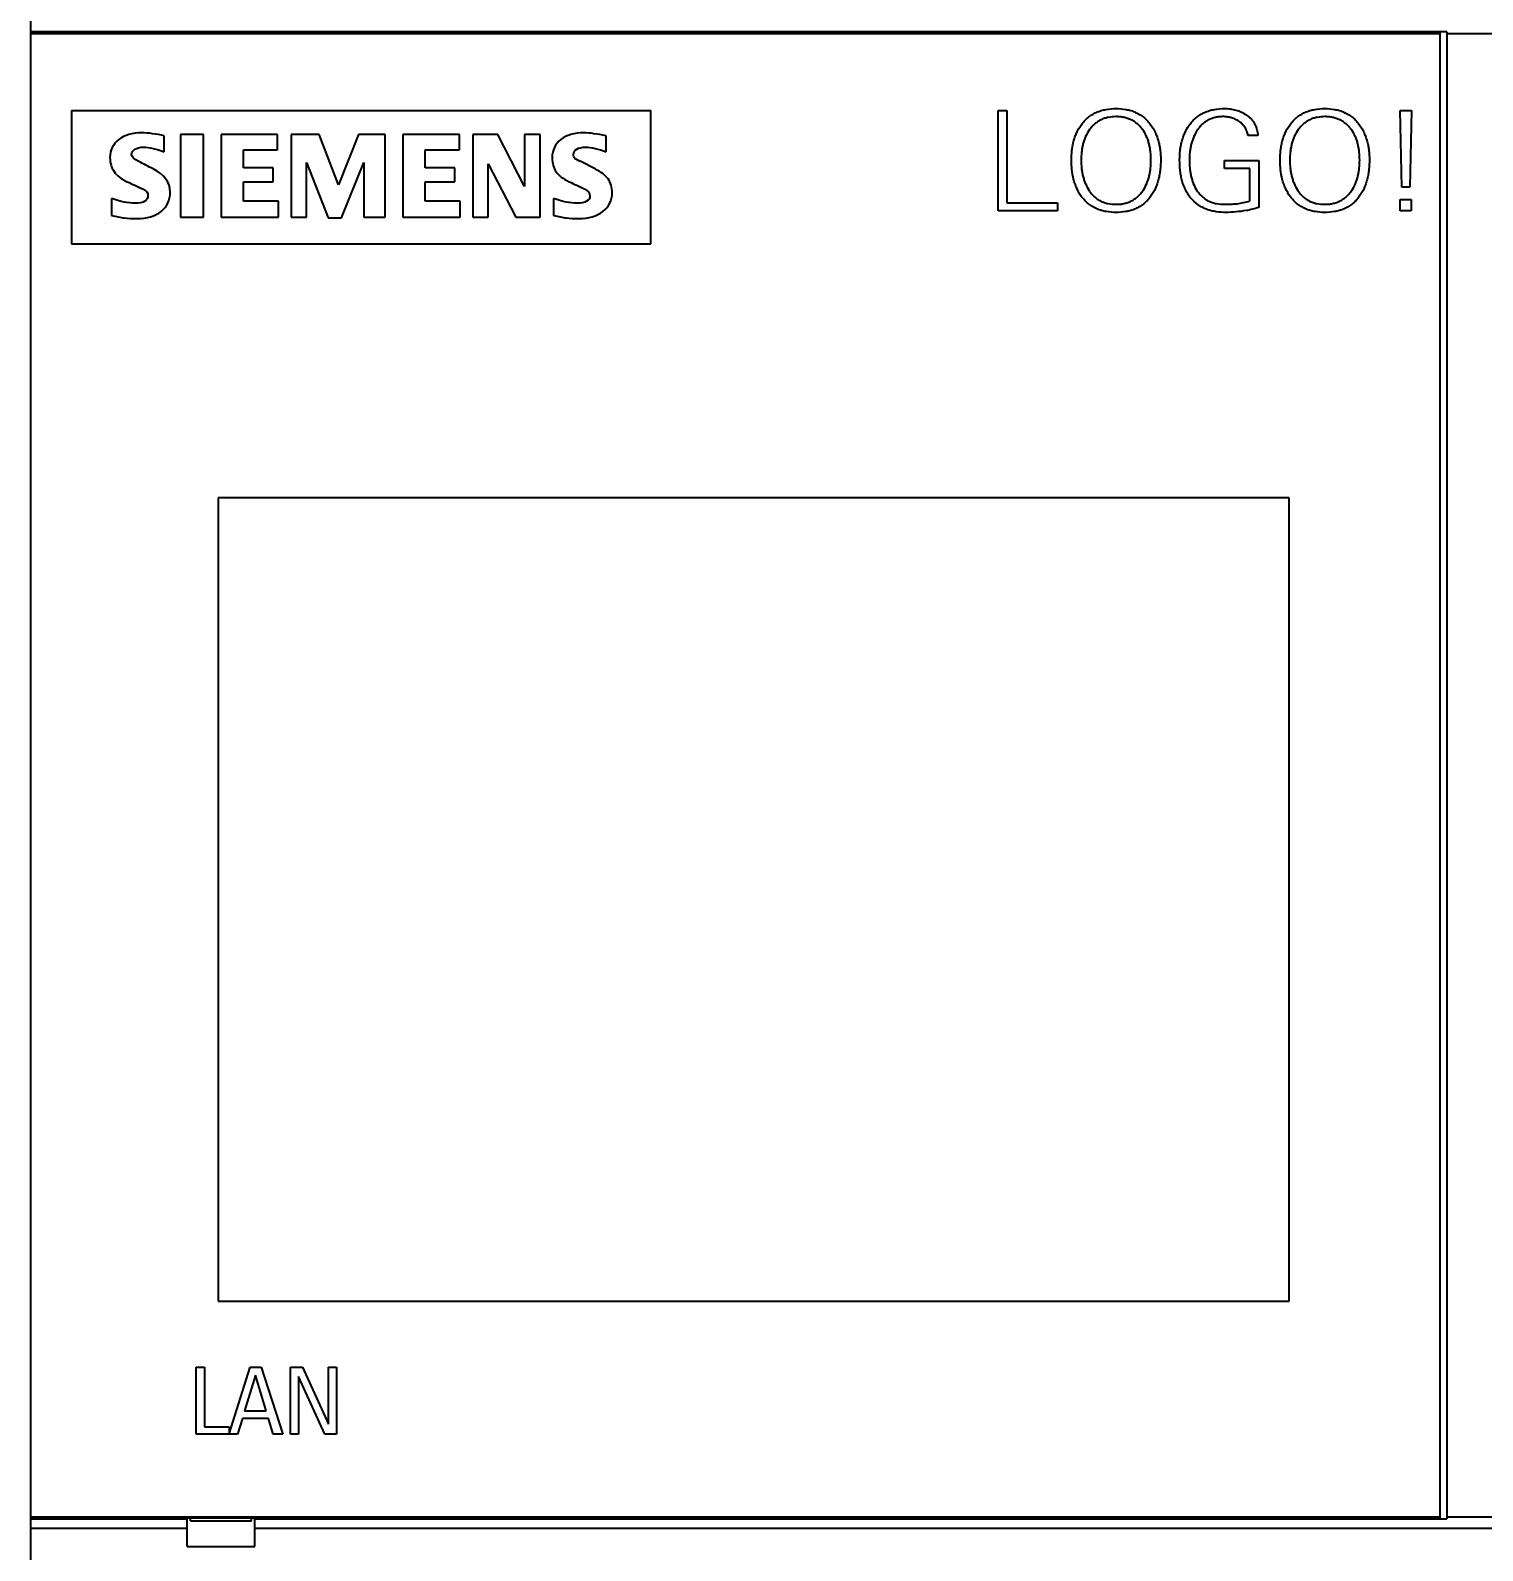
# Model space of a CAD drawing. Extents: x 0 to 420, y 0 to 297.
# Drawn here: x 92.61 to 135.98, y 168.32 to 213.71 of the extents above; entities that cross this region are included whole.
import ezdxf

# ---------------------------------------------------------------- set-up
doc = ezdxf.new("R2010")
doc.units = 0
doc.header["$LTSCALE"] = 23.1
for name, color, linetype in [('10000_FRONT', 7, 'CONTINUOUS'), ('10100_DIM_FRONT', 7, 'CONTINUOUS'), ('10500_FRONT_LABELING', 7, 'CONTINUOUS')]:
    doc.layers.add(name, color=color, linetype=linetype)
doc.styles.get("Standard").update_dxf_attribs({"font": 'txt', "width": 0.8})
doc.dimstyles.new('DIMSTYLE_1', dxfattribs={"dimtxt": 3.5, "dimasz": 3.5, "dimexe": 0.18, "dimexo": 0.0625, "dimgap": 0.09, "dimtad": 1, "dimtxsty": 'STANDARD', "dimcen": 0.09, "dimazin": 3, "dimtp": 0.05, "dimtm": 0.05, "dimtfac": 1, "dimtofl": 0, "dimtmove": 0, "dimatfit": 3, "dimtolj": 1})

# ---------------------------------------------------------------- blocks, each defined once
blk = doc.blocks.new('*D0')
at = {"layer": '10100_DIM_FRONT', "linetype": 'CONTINUOUS'}
for p, q in [((92.606992, 191.467691), (92.606992, 134.051649)), ((164.106992, 151.955098), (164.106992, 134.051649)), ((92.606992, 136.051649), (128.356992, 136.051649)), ((164.106992, 136.051649), (128.356992, 136.051649))]:
    blk.add_line(p, q, dxfattribs=at)
for points in [[(96.106992, 136.551649), (92.606992, 136.051649), (96.106992, 135.551649)], [(160.606992, 135.551649), (164.106992, 136.051649), (160.606992, 136.551649)]]:
    blk.add_solid(points, dxfattribs=at)
at = {"layer": '10100_DIM_FRONT', "linetype": 'CONTINUOUS', "width": 0.660714}
blk.add_text('71,5', height=3.5, dxfattribs=at).set_placement((124.913176, 136.926649))

msp = doc.modelspace()

# ---------------------------------------------------------------- linework, layer by layer
at = {"layer": '10000_FRONT', "color": 7, "linetype": 'CONTINUOUS'}
for p, q in [((92.607, 236.469), (92.607, 146.469)), ((134.907, 213.672), (92.607, 213.672)), ((134.707, 213.663), (92.607, 213.663)), ((92.607, 213.616), (134.707, 213.616)), ((134.707, 169.274), (134.707, 213.663)), ((134.907, 213.672), (134.907, 169.266)), ((134.907, 213.616), (164.107, 213.616)), ((93.833, 211.324), (93.833, 207.339)), ((93.833, 211.324), (111.133, 211.324)), ((111.133, 207.339), (111.133, 211.324)), ((93.833, 207.339), (111.133, 207.339)), ((98.214, 199.751), (98.214, 175.766)), ((130.199, 199.751), (98.214, 199.751)), ((130.199, 175.766), (130.199, 199.751)), ((98.214, 175.766), (130.199, 175.766)), ((92.607, 169.321), (134.707, 169.321)), ((92.607, 169.274), (97.289, 169.274)), ((92.607, 169.266), (97.289, 169.266)), ((92.607, 168.988), (97.289, 168.988)), ((97.289, 168.441), (97.289, 169.287)), ((99.307, 169.287), (97.289, 169.287)), ((97.389, 169.201), (97.389, 169.287)), ((97.389, 169.201), (99.207, 169.201)), ((99.207, 169.201), (99.207, 169.287)), ((99.307, 169.274), (99.307, 169.287)), ((99.307, 169.266), (99.307, 169.274)), ((99.307, 169.274), (134.707, 169.274)), ((99.307, 168.441), (99.307, 169.266)), ((99.307, 169.266), (134.907, 169.266)), ((99.307, 168.988), (164.107, 168.988)), ((134.907, 169.321), (164.107, 169.321)), ((97.289, 168.441), (99.307, 168.441))]:
    msp.add_line(p, q, dxfattribs=at)
at = {"layer": '10500_FRONT_LABELING', "color": 7, "linetype": 'CONTINUOUS'}
for p, q in [((121.507, 208.319), (121.507, 211.319)), ((121.507, 211.319), (121.773, 211.319)), ((121.773, 211.319), (121.773, 208.56)), ((133.569, 209.029), (133.519, 211.319)), ((133.519, 211.319), (133.856, 211.319)), ((133.856, 211.319), (133.802, 209.029)), ((96.604, 210.083), (96.604, 210.563)), ((97.089, 210.607), (97.089, 208.138)), ((97.776, 210.607), (97.089, 210.607)), ((97.776, 208.138), (97.776, 210.607)), ((98.309, 210.607), (98.309, 208.138)), ((99.991, 210.607), (98.309, 210.607)), ((99.991, 210.15), (99.991, 210.607)), ((100.393, 210.607), (100.393, 208.138)), ((101.232, 210.607), (100.393, 210.607)), ((101.805, 209.097), (101.232, 210.607)), ((102.404, 210.607), (101.805, 209.097)), ((103.202, 210.607), (102.404, 210.607)), ((103.202, 208.138), (103.202, 210.607)), ((103.734, 210.607), (103.734, 208.138)), ((105.418, 210.607), (103.734, 210.607)), ((105.418, 210.15), (105.418, 210.607)), ((105.818, 210.607), (105.818, 208.138)), ((106.569, 210.607), (105.818, 210.607)), ((107.367, 209.051), (106.569, 210.607)), ((107.367, 210.607), (107.367, 209.051)), ((107.831, 210.607), (107.367, 210.607)), ((107.831, 208.138), (107.831, 210.607)), ((109.806, 210.083), (109.806, 210.563)), ((129.269, 210.575), (128.97, 210.575)), ((98.97, 209.604), (98.97, 210.15)), ((98.97, 210.15), (99.991, 210.15)), ((100.857, 208.138), (100.857, 209.767)), ((100.857, 209.767), (101.498, 208.116)), ((101.894, 208.116), (102.561, 209.767)), ((102.561, 209.767), (102.561, 208.138)), ((104.401, 209.604), (104.401, 210.15)), ((104.401, 210.15), (105.418, 210.15)), ((109.472, 209.576), (109.05, 209.795)), ((128.272, 209.586), (128.272, 209.827)), ((128.272, 209.827), (129.29, 209.827)), ((129.29, 209.827), (129.29, 208.423)), ((99.856, 209.604), (98.97, 209.604)), ((99.856, 209.192), (99.856, 209.604)), ((105.287, 209.604), (104.401, 209.604)), ((105.287, 209.192), (105.287, 209.604)), ((106.283, 208.138), (106.283, 209.722)), ((106.283, 209.722), (107.101, 208.138)), ((129.024, 209.586), (128.272, 209.586)), ((129.024, 208.618), (129.024, 209.586)), ((98.97, 208.617), (98.97, 209.192)), ((98.97, 209.192), (99.856, 209.192)), ((104.401, 208.617), (104.401, 209.192)), ((104.401, 209.192), (105.287, 209.192)), ((133.802, 209.029), (133.569, 209.029)), ((95.03, 208.69), (95.03, 208.188)), ((100.013, 208.617), (98.97, 208.617)), ((100.013, 208.138), (100.013, 208.617)), ((105.438, 208.617), (104.401, 208.617)), ((105.438, 208.138), (105.438, 208.617)), ((108.232, 208.69), (108.232, 208.188)), ((121.773, 208.56), (123.285, 208.56)), ((123.285, 208.56), (123.285, 208.319)), ((133.519, 208.319), (133.519, 208.664)), ((133.519, 208.664), (133.848, 208.664)), ((133.848, 208.664), (133.848, 208.319)), ((97.089, 208.138), (97.776, 208.138)), ((98.309, 208.138), (100.013, 208.138)), ((100.393, 208.138), (100.857, 208.138)), ((101.498, 208.116), (101.894, 208.116)), ((102.561, 208.138), (103.202, 208.138)), ((103.734, 208.138), (105.438, 208.138)), ((105.818, 208.138), (106.283, 208.138)), ((107.101, 208.138), (107.831, 208.138)), ((123.285, 208.319), (121.507, 208.319)), ((133.848, 208.319), (133.519, 208.319)), ((97.557, 171.789), (97.557, 173.789)), ((97.557, 173.789), (97.811, 173.789)), ((97.811, 173.789), (97.811, 172.01)), ((98.545, 171.806), (99.172, 173.789)), ((99.327, 173.554), (99.004, 172.486)), ((99.172, 173.789), (99.496, 173.789)), ((99.648, 172.486), (99.327, 173.554)), ((99.496, 173.789), (100.146, 171.789)), ((100.376, 171.789), (100.376, 173.789)), ((100.376, 173.789), (100.735, 173.789)), ((100.614, 173.518), (100.614, 171.789)), ((101.397, 171.789), (100.614, 173.518)), ((100.735, 173.789), (101.507, 172.087)), ((101.507, 172.087), (101.507, 173.789)), ((101.507, 173.789), (101.745, 173.789)), ((101.745, 173.789), (101.745, 171.789)), ((98.943, 172.264), (98.796, 171.789)), ((99.717, 172.264), (98.943, 172.264)), ((99.004, 172.486), (99.648, 172.486)), ((99.861, 171.789), (99.717, 172.264)), ((98.796, 171.789), (97.557, 171.789)), ((97.811, 172.01), (98.545, 172.01)), ((98.545, 172.01), (98.545, 171.806)), ((100.146, 171.789), (99.861, 171.789)), ((100.614, 171.789), (100.376, 171.789)), ((101.745, 171.789), (101.397, 171.789))]:
    msp.add_line(p, q, dxfattribs=at)
for points, knots in [([(123.984, 210.882), (124.013, 210.924), (124.044, 210.963), (124.112, 211.037), (124.148, 211.072), (124.206, 211.12), (124.226, 211.135), (124.267, 211.165), (124.288, 211.179), (124.352, 211.219), (124.396, 211.243), (124.488, 211.283), (124.535, 211.301), (124.608, 211.323), (124.632, 211.33), (124.681, 211.341), (124.706, 211.346), (124.829, 211.369), (124.929, 211.377), (125.031, 211.377)], [0, 0, 0, 0, 0.125, 0.125, 0.25, 0.25, 0.3125, 0.3125, 0.375, 0.375, 0.5, 0.5, 0.625, 0.625, 0.6875, 0.6875, 0.75, 0.75, 1, 1, 1, 1]), ([(125.031, 211.136), (124.954, 211.136), (124.878, 211.129), (124.766, 211.107), (124.729, 211.098), (124.674, 211.08), (124.656, 211.074), (124.62, 211.059), (124.603, 211.052), (124.551, 211.028), (124.518, 211.009), (124.47, 210.978), (124.454, 210.967), (124.423, 210.944), (124.408, 210.932), (124.364, 210.895), (124.337, 210.868), (124.286, 210.812), (124.262, 210.782), (124.239, 210.751)], [0, 0, 0, 0, 0.25, 0.25, 0.375, 0.375, 0.4375, 0.4375, 0.5, 0.5, 0.625, 0.625, 0.6875, 0.6875, 0.75, 0.75, 0.875, 0.875, 1, 1, 1, 1]), ([(125.031, 211.377), (125.131, 211.377), (125.23, 211.369), (125.376, 211.342), (125.424, 211.331), (125.496, 211.309), (125.52, 211.301), (125.567, 211.284), (125.59, 211.274), (125.705, 211.223), (125.79, 211.171), (125.887, 211.091), (125.906, 211.074), (125.942, 211.039), (125.96, 211.021), (126.011, 210.966), (126.042, 210.926), (126.071, 210.885)], [0, 0, 0, 0, 0.25, 0.25, 0.375, 0.375, 0.4375, 0.4375, 0.5, 0.5, 0.75, 0.75, 0.8125, 0.8125, 0.875, 0.875, 1, 1, 1, 1]), ([(125.823, 210.749), (125.801, 210.78), (125.777, 210.81), (125.725, 210.866), (125.698, 210.893), (125.655, 210.93), (125.64, 210.942), (125.609, 210.965), (125.593, 210.977), (125.545, 211.008), (125.511, 211.027), (125.443, 211.059), (125.407, 211.073), (125.353, 211.091), (125.334, 211.097), (125.297, 211.106), (125.278, 211.111), (125.222, 211.122), (125.184, 211.127), (125.107, 211.134), (125.069, 211.136), (125.031, 211.136)], [0, 0, 0, 0, 0.125, 0.125, 0.25, 0.25, 0.3125, 0.3125, 0.375, 0.375, 0.5, 0.5, 0.625, 0.625, 0.6875, 0.6875, 0.75, 0.75, 0.875, 0.875, 1, 1, 1, 1]), ([(127.216, 210.882), (127.246, 210.924), (127.277, 210.963), (127.345, 211.037), (127.381, 211.072), (127.439, 211.12), (127.459, 211.135), (127.5, 211.165), (127.521, 211.179), (127.585, 211.219), (127.629, 211.243), (127.721, 211.283), (127.768, 211.301), (127.84, 211.323), (127.865, 211.33), (127.914, 211.341), (127.939, 211.346), (128.062, 211.369), (128.162, 211.377), (128.263, 211.377)], [0, 0, 0, 0, 0.125, 0.125, 0.25, 0.25, 0.3125, 0.3125, 0.375, 0.375, 0.5, 0.5, 0.625, 0.625, 0.6875, 0.6875, 0.75, 0.75, 1, 1, 1, 1]), ([(128.222, 211.136), (128.185, 211.136), (128.148, 211.134), (128.075, 211.127), (128.039, 211.122), (127.985, 211.11), (127.967, 211.106), (127.931, 211.096), (127.914, 211.09), (127.861, 211.072), (127.827, 211.058), (127.762, 211.025), (127.731, 211.006), (127.686, 210.975), (127.671, 210.964), (127.642, 210.941), (127.628, 210.929), (127.587, 210.891), (127.562, 210.865), (127.514, 210.809), (127.491, 210.78), (127.47, 210.749)], [0, 0, 0, 0, 0.125, 0.125, 0.25, 0.25, 0.3125, 0.3125, 0.375, 0.375, 0.5, 0.5, 0.625, 0.625, 0.6875, 0.6875, 0.75, 0.75, 0.875, 0.875, 1, 1, 1, 1]), ([(128.669, 211.017), (128.635, 211.037), (128.601, 211.055), (128.528, 211.085), (128.491, 211.098), (128.434, 211.112), (128.415, 211.117), (128.377, 211.124), (128.319, 211.133), (128.261, 211.136), (128.222, 211.136)], [0, 0, 0, 0, 0.25, 0.25, 0.5, 0.5, 0.625, 0.625, 0.75, 1, 1, 1, 1]), ([(128.263, 211.377), (128.322, 211.377), (128.38, 211.374), (128.466, 211.363), (128.495, 211.359), (128.552, 211.348), (128.581, 211.341), (128.637, 211.326), (128.665, 211.317), (128.719, 211.297), (128.746, 211.286), (128.824, 211.25), (128.875, 211.221), (128.922, 211.188)], [0, 0, 0, 0, 0.25, 0.25, 0.375, 0.375, 0.5, 0.5, 0.625, 0.625, 0.75, 0.75, 1, 1, 1, 1]), ([(128.922, 211.188), (128.973, 211.153), (129.019, 211.113), (129.071, 211.057), (129.081, 211.045), (129.1, 211.022), (129.109, 211.01), (129.136, 210.973), (129.152, 210.948), (129.174, 210.908), (129.181, 210.895), (129.194, 210.867), (129.2, 210.853), (129.218, 210.811), (129.227, 210.782), (129.252, 210.695), (129.263, 210.636), (129.269, 210.575)], [0, 0, 0, 0, 0.25, 0.25, 0.3125, 0.3125, 0.375, 0.375, 0.5, 0.5, 0.5625, 0.5625, 0.625, 0.625, 0.75, 0.75, 1, 1, 1, 1]), ([(130.216, 210.882), (130.246, 210.924), (130.277, 210.963), (130.345, 211.037), (130.381, 211.072), (130.439, 211.12), (130.459, 211.135), (130.5, 211.165), (130.521, 211.179), (130.585, 211.219), (130.629, 211.243), (130.721, 211.283), (130.768, 211.301), (130.84, 211.323), (130.865, 211.33), (130.914, 211.341), (130.939, 211.346), (131.062, 211.369), (131.162, 211.377), (131.263, 211.377)], [0, 0, 0, 0, 0.125, 0.125, 0.25, 0.25, 0.3125, 0.3125, 0.375, 0.375, 0.5, 0.5, 0.625, 0.625, 0.6875, 0.6875, 0.75, 0.75, 1, 1, 1, 1]), ([(131.263, 211.136), (131.186, 211.136), (131.111, 211.129), (130.999, 211.107), (130.962, 211.098), (130.907, 211.08), (130.889, 211.074), (130.853, 211.059), (130.835, 211.052), (130.784, 211.028), (130.751, 211.009), (130.703, 210.978), (130.687, 210.967), (130.656, 210.944), (130.641, 210.932), (130.597, 210.895), (130.57, 210.868), (130.518, 210.812), (130.494, 210.782), (130.472, 210.751)], [0, 0, 0, 0, 0.25, 0.25, 0.375, 0.375, 0.4375, 0.4375, 0.5, 0.5, 0.625, 0.625, 0.6875, 0.6875, 0.75, 0.75, 0.875, 0.875, 1, 1, 1, 1]), ([(131.263, 211.377), (131.364, 211.377), (131.463, 211.369), (131.609, 211.342), (131.657, 211.331), (131.729, 211.309), (131.752, 211.301), (131.8, 211.284), (131.823, 211.274), (131.938, 211.223), (132.023, 211.171), (132.12, 211.091), (132.138, 211.074), (132.175, 211.039), (132.193, 211.021), (132.243, 210.966), (132.275, 210.926), (132.304, 210.885)], [0, 0, 0, 0, 0.25, 0.25, 0.375, 0.375, 0.4375, 0.4375, 0.5, 0.5, 0.75, 0.75, 0.8125, 0.8125, 0.875, 0.875, 1, 1, 1, 1]), ([(132.056, 210.749), (132.033, 210.78), (132.009, 210.81), (131.958, 210.866), (131.931, 210.893), (131.887, 210.93), (131.872, 210.942), (131.842, 210.965), (131.826, 210.977), (131.777, 211.008), (131.744, 211.027), (131.675, 211.059), (131.64, 211.073), (131.585, 211.091), (131.567, 211.097), (131.529, 211.106), (131.511, 211.111), (131.454, 211.122), (131.416, 211.127), (131.34, 211.134), (131.302, 211.136), (131.263, 211.136)], [0, 0, 0, 0, 0.125, 0.125, 0.25, 0.25, 0.3125, 0.3125, 0.375, 0.375, 0.5, 0.5, 0.625, 0.625, 0.6875, 0.6875, 0.75, 0.75, 0.875, 0.875, 1, 1, 1, 1]), ([(96.257, 210.627), (96.137, 210.644), (96.03, 210.653), (95.649, 210.653), (95.417, 210.585), (95.07, 210.314), (94.983, 210.136), (94.983, 209.757), (95.025, 209.617), (95.191, 209.377), (95.32, 209.275), (95.494, 209.192)], [0, 0, 0, 0, 0.087042, 0.087042, 0.353828, 0.353828, 0.619885, 0.619885, 0.809501, 0.809501, 1, 1, 1, 1]), ([(109.436, 210.627), (109.328, 210.644), (109.229, 210.653), (108.85, 210.653), (108.62, 210.586), (108.276, 210.319), (108.19, 210.14), (108.19, 209.741), (108.228, 209.599), (108.386, 209.377), (108.515, 209.279), (108.696, 209.192)], [0, 0, 0, 0, 0.081455, 0.081455, 0.340194, 0.340194, 0.600254, 0.600254, 0.8003, 0.8003, 1, 1, 1, 1]), ([(123.697, 209.848), (123.697, 209.939), (123.701, 210.03), (123.716, 210.166), (123.723, 210.211), (123.739, 210.301), (123.749, 210.345), (123.766, 210.412), (123.772, 210.434), (123.785, 210.477), (123.806, 210.542), (123.831, 210.605), (123.886, 210.729), (123.931, 210.808), (123.984, 210.882)], [0, 0, 0, 0, 0.25, 0.25, 0.375, 0.375, 0.5, 0.5, 0.5625, 0.5625, 0.625, 0.75, 0.75, 1, 1, 1, 1]), ([(124.239, 210.751), (124.192, 210.685), (124.153, 210.616), (124.112, 210.524), (124.104, 210.506), (124.089, 210.468), (124.082, 210.449), (124.063, 210.393), (124.051, 210.354), (124.037, 210.296), (124.032, 210.276), (124.024, 210.237), (124.02, 210.217), (124.01, 210.158), (123.993, 210.039), (123.988, 209.92), (123.988, 209.839)], [0, 0, 0, 0, 0.25, 0.25, 0.3125, 0.3125, 0.375, 0.375, 0.5, 0.5, 0.5625, 0.5625, 0.625, 0.625, 0.75, 1, 1, 1, 1]), ([(126.073, 209.839), (126.073, 209.92), (126.07, 210), (126.057, 210.119), (126.051, 210.159), (126.038, 210.238), (126.029, 210.277), (126.01, 210.355), (125.999, 210.393), (125.973, 210.469), (125.958, 210.506), (125.91, 210.614), (125.87, 210.683), (125.823, 210.749)], [0, 0, 0, 0, 0.25, 0.25, 0.375, 0.375, 0.5, 0.5, 0.625, 0.625, 0.75, 0.75, 1, 1, 1, 1]), ([(126.071, 210.885), (126.124, 210.81), (126.17, 210.731), (126.217, 210.627), (126.226, 210.606), (126.243, 210.563), (126.267, 210.499), (126.288, 210.433), (126.305, 210.367), (126.31, 210.345), (126.32, 210.3), (126.325, 210.278), (126.337, 210.211), (126.344, 210.166), (126.36, 210.03), (126.364, 209.939), (126.364, 209.848)], [0, 0, 0, 0, 0.25, 0.25, 0.3125, 0.3125, 0.375, 0.5, 0.5, 0.5625, 0.5625, 0.625, 0.625, 0.75, 0.75, 1, 1, 1, 1]), ([(126.929, 209.848), (126.929, 209.939), (126.934, 210.03), (126.949, 210.166), (126.956, 210.211), (126.972, 210.301), (126.981, 210.345), (126.998, 210.412), (127.004, 210.434), (127.018, 210.477), (127.039, 210.542), (127.063, 210.605), (127.119, 210.729), (127.163, 210.808), (127.216, 210.882)], [0, 0, 0, 0, 0.25, 0.25, 0.375, 0.375, 0.5, 0.5, 0.5625, 0.5625, 0.625, 0.75, 0.75, 1, 1, 1, 1]), ([(127.47, 210.749), (127.424, 210.683), (127.385, 210.614), (127.345, 210.522), (127.337, 210.504), (127.322, 210.466), (127.302, 210.41), (127.285, 210.352), (127.27, 210.294), (127.265, 210.275), (127.257, 210.236), (127.253, 210.216), (127.243, 210.157), (127.237, 210.118), (127.224, 209.999), (127.22, 209.919), (127.22, 209.839)], [0, 0, 0, 0, 0.25, 0.25, 0.3125, 0.3125, 0.375, 0.5, 0.5, 0.5625, 0.5625, 0.625, 0.625, 0.75, 0.75, 1, 1, 1, 1]), ([(128.97, 210.575), (128.96, 210.62), (128.947, 210.664), (128.922, 210.729), (128.912, 210.75), (128.891, 210.79), (128.88, 210.81), (128.854, 210.848), (128.841, 210.866), (128.818, 210.893), (128.811, 210.901), (128.795, 210.918), (128.787, 210.926), (128.745, 210.965), (128.708, 210.993), (128.669, 211.017)], [0, 0, 0, 0, 0.25, 0.25, 0.375, 0.375, 0.5, 0.5, 0.625, 0.625, 0.6875, 0.6875, 0.75, 0.75, 1, 1, 1, 1]), ([(129.929, 209.848), (129.929, 209.939), (129.934, 210.03), (129.949, 210.166), (129.956, 210.211), (129.972, 210.301), (129.981, 210.345), (129.998, 210.412), (130.004, 210.434), (130.018, 210.477), (130.039, 210.542), (130.063, 210.605), (130.119, 210.729), (130.163, 210.808), (130.216, 210.882)], [0, 0, 0, 0, 0.25, 0.25, 0.375, 0.375, 0.5, 0.5, 0.5625, 0.5625, 0.625, 0.75, 0.75, 1, 1, 1, 1]), ([(130.472, 210.751), (130.425, 210.685), (130.385, 210.616), (130.344, 210.524), (130.336, 210.506), (130.322, 210.468), (130.315, 210.449), (130.295, 210.393), (130.284, 210.354), (130.269, 210.296), (130.265, 210.276), (130.257, 210.237), (130.253, 210.217), (130.242, 210.158), (130.226, 210.039), (130.22, 209.92), (130.22, 209.839)], [0, 0, 0, 0, 0.25, 0.25, 0.3125, 0.3125, 0.375, 0.375, 0.5, 0.5, 0.5625, 0.5625, 0.625, 0.625, 0.75, 1, 1, 1, 1]), ([(132.306, 209.839), (132.306, 209.92), (132.302, 210), (132.29, 210.119), (132.284, 210.159), (132.27, 210.238), (132.262, 210.277), (132.243, 210.355), (132.231, 210.393), (132.205, 210.469), (132.191, 210.506), (132.142, 210.614), (132.103, 210.683), (132.056, 210.749)], [0, 0, 0, 0, 0.25, 0.25, 0.375, 0.375, 0.5, 0.5, 0.625, 0.625, 0.75, 0.75, 1, 1, 1, 1]), ([(132.304, 210.885), (132.357, 210.81), (132.402, 210.731), (132.45, 210.627), (132.459, 210.606), (132.476, 210.563), (132.5, 210.499), (132.52, 210.433), (132.538, 210.367), (132.543, 210.345), (132.553, 210.3), (132.558, 210.278), (132.57, 210.211), (132.577, 210.166), (132.592, 210.03), (132.597, 209.939), (132.597, 209.848)], [0, 0, 0, 0, 0.25, 0.25, 0.3125, 0.3125, 0.375, 0.5, 0.5, 0.5625, 0.5625, 0.625, 0.625, 0.75, 0.75, 1, 1, 1, 1]), ([(95.848, 209.795), (95.702, 209.859), (95.63, 209.931), (95.63, 210.07), (95.662, 210.121), (95.79, 210.203), (95.876, 210.224), (96.164, 210.224), (96.371, 210.177), (96.604, 210.083)], [0, 0, 0, 0, 0.261575, 0.261575, 0.462575, 0.462575, 0.663575, 0.663575, 1, 1, 1, 1]), ([(108.871, 209.889), (108.841, 209.917), (108.826, 209.957), (108.826, 210.074), (108.858, 210.125), (108.987, 210.204), (109.075, 210.224), (109.366, 210.224), (109.573, 210.177), (109.806, 210.083)], [0, 0, 0, 0, 0.182565, 0.182565, 0.408598, 0.408598, 0.634631, 0.634631, 1, 1, 1, 1]), ([(95.03, 208.188), (95.172, 208.15), (95.299, 208.126), (95.521, 208.099), (95.646, 208.092), (96.088, 208.092), (96.329, 208.163), (96.691, 208.449), (96.781, 208.641), (96.781, 209.171), (96.609, 209.399), (96.129, 209.649), (95.989, 209.722), (95.848, 209.795)], [0, 0, 0, 0, 0.100187, 0.100187, 0.199698, 0.199698, 0.416215, 0.416215, 0.632733, 0.632733, 0.892257, 0.892257, 1, 1, 1, 1]), ([(124.003, 208.746), (123.945, 208.825), (123.896, 208.908), (123.846, 209.019), (123.837, 209.042), (123.819, 209.087), (123.81, 209.11), (123.787, 209.179), (123.773, 209.225), (123.738, 209.365), (123.722, 209.46), (123.706, 209.605), (123.703, 209.654), (123.698, 209.751), (123.697, 209.799), (123.697, 209.848)], [0, 0, 0, 0, 0.25, 0.25, 0.3125, 0.3125, 0.375, 0.375, 0.5, 0.5, 0.75, 0.75, 0.875, 0.875, 1, 1, 1, 1]), ([(123.988, 209.839), (123.988, 209.76), (123.991, 209.68), (124.004, 209.561), (124.009, 209.522), (124.022, 209.443), (124.03, 209.404), (124.044, 209.346), (124.049, 209.327), (124.06, 209.288), (124.078, 209.231), (124.098, 209.176), (124.144, 209.067), (124.181, 208.997), (124.225, 208.93)], [0, 0, 0, 0, 0.25, 0.25, 0.375, 0.375, 0.5, 0.5, 0.5625, 0.5625, 0.625, 0.75, 0.75, 1, 1, 1, 1]), ([(125.835, 208.93), (125.88, 208.997), (125.917, 209.067), (125.956, 209.158), (125.963, 209.177), (125.977, 209.214), (125.984, 209.233), (126.002, 209.29), (126.013, 209.328), (126.027, 209.386), (126.031, 209.406), (126.039, 209.445), (126.043, 209.464), (126.052, 209.523), (126.058, 209.562), (126.07, 209.681), (126.073, 209.76), (126.073, 209.839)], [0, 0, 0, 0, 0.25, 0.25, 0.3125, 0.3125, 0.375, 0.375, 0.5, 0.5, 0.5625, 0.5625, 0.625, 0.625, 0.75, 0.75, 1, 1, 1, 1]), ([(126.364, 209.848), (126.364, 209.751), (126.36, 209.654), (126.344, 209.509), (126.337, 209.461), (126.321, 209.365), (126.311, 209.318), (126.287, 209.224), (126.273, 209.177), (126.242, 209.086), (126.224, 209.041), (126.165, 208.91), (126.118, 208.826), (126.06, 208.747)], [0, 0, 0, 0, 0.25, 0.25, 0.375, 0.375, 0.5, 0.5, 0.625, 0.625, 0.75, 0.75, 1, 1, 1, 1]), ([(127.261, 208.705), (127.229, 208.744), (127.199, 208.785), (127.145, 208.871), (127.121, 208.915), (127.077, 209.007), (127.057, 209.054), (127.024, 209.149), (127.009, 209.197), (126.984, 209.295), (126.974, 209.344), (126.961, 209.419), (126.957, 209.444), (126.95, 209.494), (126.947, 209.519), (126.934, 209.645), (126.929, 209.746), (126.929, 209.848)], [0, 0, 0, 0, 0.125, 0.125, 0.25, 0.25, 0.375, 0.375, 0.5, 0.5, 0.625, 0.625, 0.6875, 0.6875, 0.75, 0.75, 1, 1, 1, 1]), ([(127.22, 209.839), (127.22, 209.76), (127.224, 209.681), (127.235, 209.562), (127.24, 209.523), (127.252, 209.444), (127.259, 209.405), (127.276, 209.328), (127.287, 209.289), (127.31, 209.214), (127.323, 209.177), (127.366, 209.067), (127.402, 208.997), (127.445, 208.93)], [0, 0, 0, 0, 0.25, 0.25, 0.375, 0.375, 0.5, 0.5, 0.625, 0.625, 0.75, 0.75, 1, 1, 1, 1]), ([(130.236, 208.746), (130.178, 208.825), (130.129, 208.908), (130.079, 209.019), (130.069, 209.042), (130.051, 209.087), (130.043, 209.11), (130.02, 209.179), (130.006, 209.225), (129.971, 209.365), (129.955, 209.46), (129.939, 209.605), (129.935, 209.654), (129.931, 209.751), (129.929, 209.799), (129.929, 209.848)], [0, 0, 0, 0, 0.25, 0.25, 0.3125, 0.3125, 0.375, 0.375, 0.5, 0.5, 0.75, 0.75, 0.875, 0.875, 1, 1, 1, 1]), ([(130.22, 209.839), (130.22, 209.76), (130.224, 209.68), (130.236, 209.561), (130.242, 209.522), (130.255, 209.443), (130.263, 209.404), (130.277, 209.346), (130.282, 209.327), (130.293, 209.288), (130.31, 209.231), (130.331, 209.176), (130.377, 209.067), (130.414, 208.997), (130.458, 208.93)], [0, 0, 0, 0, 0.25, 0.25, 0.375, 0.375, 0.5, 0.5, 0.5625, 0.5625, 0.625, 0.75, 0.75, 1, 1, 1, 1]), ([(132.068, 208.93), (132.113, 208.997), (132.15, 209.067), (132.189, 209.158), (132.196, 209.177), (132.21, 209.214), (132.217, 209.233), (132.235, 209.29), (132.246, 209.328), (132.259, 209.386), (132.264, 209.406), (132.272, 209.445), (132.275, 209.464), (132.285, 209.523), (132.29, 209.562), (132.303, 209.681), (132.306, 209.76), (132.306, 209.839)], [0, 0, 0, 0, 0.25, 0.25, 0.3125, 0.3125, 0.375, 0.375, 0.5, 0.5, 0.5625, 0.5625, 0.625, 0.625, 0.75, 0.75, 1, 1, 1, 1]), ([(132.597, 209.848), (132.597, 209.751), (132.592, 209.654), (132.577, 209.509), (132.57, 209.461), (132.553, 209.365), (132.543, 209.318), (132.52, 209.224), (132.506, 209.177), (132.475, 209.086), (132.457, 209.041), (132.398, 208.91), (132.35, 208.826), (132.293, 208.747)], [0, 0, 0, 0, 0.25, 0.25, 0.375, 0.375, 0.5, 0.5, 0.625, 0.625, 0.75, 0.75, 1, 1, 1, 1]), ([(108.232, 208.188), (108.374, 208.15), (108.501, 208.126), (108.723, 208.099), (108.847, 208.092), (109.281, 208.092), (109.522, 208.164), (109.891, 208.449), (109.983, 208.633), (109.983, 209.025), (109.942, 209.164), (109.775, 209.389), (109.646, 209.489), (109.472, 209.576)], [0, 0, 0, 0, 0.10411, 0.10411, 0.207517, 0.207517, 0.43653, 0.43653, 0.666137, 0.666137, 0.833734, 0.833734, 1, 1, 1, 1]), ([(95.494, 209.192), (95.65, 209.121), (95.807, 209.05), (96.067, 208.929), (96.119, 208.865), (96.119, 208.628), (95.992, 208.549), (95.527, 208.549), (95.291, 208.596), (95.03, 208.69)], [0, 0, 0, 0, 0.242389, 0.242389, 0.405121, 0.405121, 0.728891, 0.728891, 1, 1, 1, 1]), ([(108.696, 209.192), (108.85, 209.121), (109.005, 209.05), (109.264, 208.929), (109.316, 208.857), (109.316, 208.699), (109.283, 208.648), (109.151, 208.569), (109.058, 208.549), (108.729, 208.549), (108.493, 208.596), (108.232, 208.69)], [0, 0, 0, 0, 0.287648, 0.287648, 0.482601, 0.482601, 0.61717, 0.61717, 0.753642, 0.753642, 1, 1, 1, 1]), ([(124.225, 208.93), (124.247, 208.897), (124.271, 208.865), (124.322, 208.805), (124.349, 208.777), (124.392, 208.737), (124.407, 208.724), (124.438, 208.699), (124.454, 208.688), (124.503, 208.654), (124.537, 208.634), (124.607, 208.599), (124.644, 208.584), (124.7, 208.565), (124.719, 208.56), (124.757, 208.549), (124.776, 208.545), (124.873, 208.525), (124.951, 208.518), (125.031, 208.518)], [0, 0, 0, 0, 0.125, 0.125, 0.25, 0.25, 0.3125, 0.3125, 0.375, 0.375, 0.5, 0.5, 0.625, 0.625, 0.6875, 0.6875, 0.75, 0.75, 1, 1, 1, 1]), ([(125.031, 208.518), (125.07, 208.518), (125.11, 208.52), (125.188, 208.527), (125.226, 208.533), (125.284, 208.545), (125.303, 208.55), (125.341, 208.56), (125.36, 208.566), (125.417, 208.585), (125.453, 208.6), (125.523, 208.635), (125.557, 208.655), (125.606, 208.689), (125.621, 208.701), (125.653, 208.725), (125.668, 208.738), (125.711, 208.778), (125.738, 208.806), (125.789, 208.866), (125.813, 208.898), (125.835, 208.93)], [0, 0, 0, 0, 0.125, 0.125, 0.25, 0.25, 0.3125, 0.3125, 0.375, 0.375, 0.5, 0.5, 0.625, 0.625, 0.6875, 0.6875, 0.75, 0.75, 0.875, 0.875, 1, 1, 1, 1]), ([(127.445, 208.93), (127.467, 208.896), (127.491, 208.864), (127.543, 208.803), (127.57, 208.774), (127.615, 208.733), (127.631, 208.72), (127.663, 208.695), (127.712, 208.66), (127.764, 208.631), (127.818, 208.605), (127.836, 208.597), (127.874, 208.582), (127.893, 208.576), (127.95, 208.557), (127.989, 208.547), (128.107, 208.525), (128.187, 208.518), (128.267, 208.518)], [0, 0, 0, 0, 0.125, 0.125, 0.25, 0.25, 0.3125, 0.3125, 0.375, 0.5, 0.5, 0.5625, 0.5625, 0.625, 0.625, 0.75, 0.75, 1, 1, 1, 1]), ([(130.458, 208.93), (130.48, 208.897), (130.504, 208.865), (130.554, 208.805), (130.581, 208.777), (130.625, 208.737), (130.64, 208.724), (130.671, 208.699), (130.687, 208.688), (130.736, 208.654), (130.77, 208.634), (130.84, 208.599), (130.876, 208.584), (130.933, 208.565), (130.952, 208.56), (130.99, 208.549), (131.009, 208.545), (131.105, 208.525), (131.184, 208.518), (131.263, 208.518)], [0, 0, 0, 0, 0.125, 0.125, 0.25, 0.25, 0.3125, 0.3125, 0.375, 0.375, 0.5, 0.5, 0.625, 0.625, 0.6875, 0.6875, 0.75, 0.75, 1, 1, 1, 1]), ([(131.263, 208.518), (131.303, 208.518), (131.342, 208.52), (131.42, 208.527), (131.459, 208.533), (131.517, 208.545), (131.536, 208.55), (131.574, 208.56), (131.593, 208.566), (131.649, 208.585), (131.686, 208.6), (131.756, 208.635), (131.789, 208.655), (131.838, 208.689), (131.854, 208.701), (131.885, 208.725), (131.9, 208.738), (131.944, 208.778), (131.971, 208.806), (132.022, 208.866), (132.046, 208.898), (132.068, 208.93)], [0, 0, 0, 0, 0.125, 0.125, 0.25, 0.25, 0.3125, 0.3125, 0.375, 0.375, 0.5, 0.5, 0.625, 0.625, 0.6875, 0.6875, 0.75, 0.75, 0.875, 0.875, 1, 1, 1, 1]), ([(125.031, 208.277), (124.932, 208.277), (124.835, 208.284), (124.692, 208.309), (124.644, 208.32), (124.574, 208.34), (124.551, 208.348), (124.504, 208.364), (124.481, 208.373), (124.368, 208.422), (124.284, 208.471), (124.188, 208.548), (124.169, 208.564), (124.133, 208.598), (124.115, 208.615), (124.064, 208.668), (124.033, 208.706), (124.003, 208.746)], [0, 0, 0, 0, 0.25, 0.25, 0.375, 0.375, 0.4375, 0.4375, 0.5, 0.5, 0.75, 0.75, 0.8125, 0.8125, 0.875, 0.875, 1, 1, 1, 1]), ([(126.06, 208.747), (126.031, 208.707), (126, 208.67), (125.932, 208.599), (125.896, 208.566), (125.839, 208.519), (125.819, 208.505), (125.779, 208.476), (125.758, 208.463), (125.695, 208.425), (125.651, 208.403), (125.561, 208.365), (125.515, 208.348), (125.444, 208.327), (125.42, 208.321), (125.372, 208.31), (125.348, 208.305), (125.227, 208.284), (125.129, 208.277), (125.031, 208.277)], [0, 0, 0, 0, 0.125, 0.125, 0.25, 0.25, 0.3125, 0.3125, 0.375, 0.375, 0.5, 0.5, 0.625, 0.625, 0.6875, 0.6875, 0.75, 0.75, 1, 1, 1, 1]), ([(128.317, 208.277), (128.219, 208.277), (128.121, 208.283), (127.976, 208.305), (127.928, 208.315), (127.857, 208.332), (127.833, 208.339), (127.786, 208.353), (127.763, 208.361), (127.693, 208.387), (127.648, 208.407), (127.583, 208.44), (127.561, 208.452), (127.519, 208.478), (127.498, 208.491), (127.397, 208.562), (127.325, 208.628), (127.261, 208.705)], [0, 0, 0, 0, 0.25, 0.25, 0.375, 0.375, 0.4375, 0.4375, 0.5, 0.5, 0.625, 0.625, 0.6875, 0.6875, 0.75, 0.75, 1, 1, 1, 1]), ([(128.267, 208.518), (128.33, 208.518), (128.394, 208.519), (128.52, 208.525), (128.583, 208.529), (128.645, 208.537)], [0, 0, 0, 0, 0.5, 0.5, 1, 1, 1, 1]), ([(128.645, 208.537), (128.709, 208.544), (128.773, 208.555), (128.9, 208.581), (128.962, 208.598), (129.024, 208.618)], [0, 0, 0, 0, 0.5, 0.5, 1, 1, 1, 1]), ([(129.29, 208.423), (129.227, 208.404), (129.165, 208.387), (129.038, 208.355), (128.975, 208.34), (128.911, 208.33)], [0, 0, 0, 0, 0.5, 0.5, 1, 1, 1, 1]), ([(131.263, 208.277), (131.165, 208.277), (131.068, 208.284), (130.924, 208.309), (130.877, 208.32), (130.807, 208.34), (130.783, 208.348), (130.737, 208.364), (130.714, 208.373), (130.601, 208.422), (130.517, 208.471), (130.421, 208.548), (130.402, 208.564), (130.366, 208.598), (130.348, 208.615), (130.297, 208.668), (130.265, 208.706), (130.236, 208.746)], [0, 0, 0, 0, 0.25, 0.25, 0.375, 0.375, 0.4375, 0.4375, 0.5, 0.5, 0.75, 0.75, 0.8125, 0.8125, 0.875, 0.875, 1, 1, 1, 1]), ([(132.293, 208.747), (132.264, 208.707), (132.232, 208.67), (132.165, 208.599), (132.129, 208.566), (132.072, 208.519), (132.052, 208.505), (132.011, 208.476), (131.991, 208.463), (131.927, 208.425), (131.884, 208.403), (131.794, 208.365), (131.748, 208.348), (131.676, 208.327), (131.652, 208.321), (131.604, 208.31), (131.58, 208.305), (131.46, 208.284), (131.362, 208.277), (131.263, 208.277)], [0, 0, 0, 0, 0.125, 0.125, 0.25, 0.25, 0.3125, 0.3125, 0.375, 0.375, 0.5, 0.5, 0.625, 0.625, 0.6875, 0.6875, 0.75, 0.75, 1, 1, 1, 1]), ([(128.911, 208.33), (128.813, 208.314), (128.714, 208.301), (128.516, 208.282), (128.417, 208.277), (128.317, 208.277)], [0, 0, 0, 0, 0.5, 0.5, 1, 1, 1, 1])]:
    msp.add_open_spline(points, degree=3, knots=knots, dxfattribs=at)
for points in [[(96.604, 210.563), (96.492, 210.588), (96.377, 210.61), (96.257, 210.627)], [(109.806, 210.563), (109.667, 210.588), (109.543, 210.61), (109.436, 210.627)], [(109.05, 209.795), (108.96, 209.829), (108.9, 209.86), (108.871, 209.889)]]:
    msp.add_open_spline(points, degree=3, dxfattribs=at)

# ---------------------------------------------------------------- dimensions: what is measured, and where the dimension line sits
at = {"layer": '10100_DIM_FRONT', "linetype": 'CONTINUOUS'}
dim = msp.add_linear_dim(base=(164.107, 136.052), p1=(92.607, 191.468), p2=(164.107, 151.955), text='71,5', dimstyle='DIMSTYLE_1', dxfattribs=at)
dim.commit()
dim.dimension.update_dxf_attribs({"geometry": '*D0', "text_midpoint": (129.538, 138.677), "dimtype": 160})

doc.saveas('drawing.dxf')
